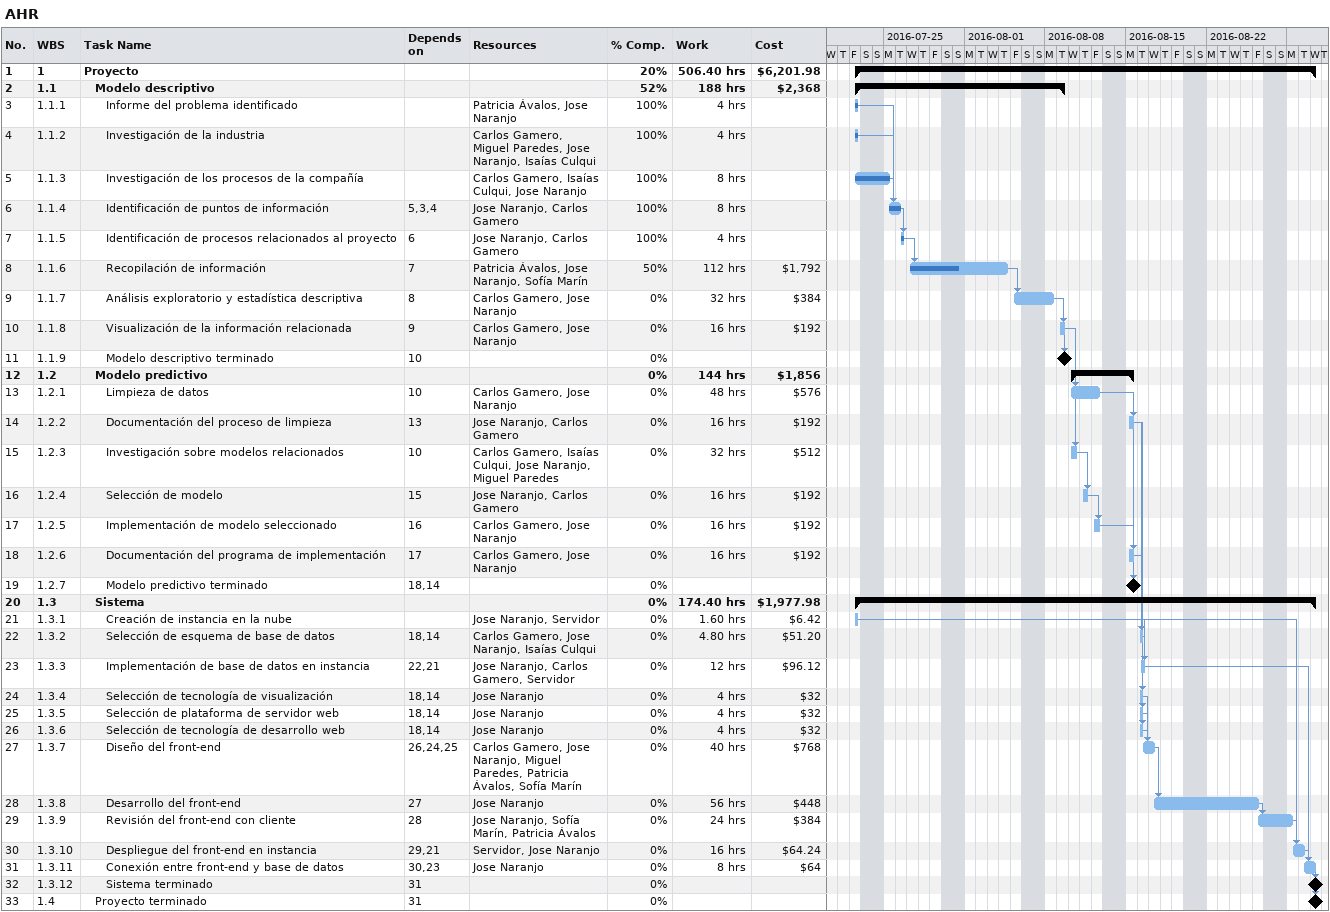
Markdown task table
AHR

| ID | WBS | Task | Start | Finish | Predecessors | Resources | % complete | Work (h) | Cost ($) |
|---|---|---|---|---|---|---|---|---|---|
| 1 | 1 | **Proyecto** | 2016-07-22 | 2016-08-31 |  |  | 20 | 506.40 | 6201.98 |
| 2 | 1.1 | **Modelo descriptivo** | 2016-07-22 | 2016-08-09 |  |  | 52 | 188 | 2368 |
| 3 | 1.1.1 | Informe del problema identificado | 2016-07-22 | 2016-07-22 |  | Patricia Ávalos, Jose Naranjo | 100 | 4 |  |
| 4 | 1.1.2 | Investigación de la industria | 2016-07-22 | 2016-07-22 |  | Carlos Gamero, Miguel Paredes, Jose Naranjo, Isaías Culqui | 100 | 4 |  |
| 5 | 1.1.3 | Investigación de los procesos de la compañía | 2016-07-22 | 2016-07-25 |  | Carlos Gamero, Isaías Culqui, Jose Naranjo | 100 | 8 |  |
| 6 | 1.1.4 | Identificación de puntos de información | 2016-07-25 | 2016-07-26 | 5, 3, 4 | Jose Naranjo, Carlos Gamero | 100 | 8 |  |
| 7 | 1.1.5 | Identificación de procesos relacionados al proyecto | 2016-07-26 | 2016-07-26 | 6 | Jose Naranjo, Carlos Gamero | 100 | 4 |  |
| 8 | 1.1.6 | Recopilación de información | 2016-07-27 | 2016-08-04 | 7 | Patricia Ávalos, Jose Naranjo, Sofía Marín | 50 | 112 | 1792 |
| 9 | 1.1.7 | Análisis exploratorio y estadística descriptiva | 2016-08-05 | 2016-08-08 | 8 | Carlos Gamero, Jose Naranjo | 0 | 32 | 384 |
| 10 | 1.1.8 | Visualización de la información relacionada | 2016-08-09 | 2016-08-09 | 9 | Carlos Gamero, Jose Naranjo | 0 | 16 | 192 |
| 11 | 1.1.9 | Modelo descriptivo terminado (milestone) | 2016-08-09 | 2016-08-09 | 10 |  | 0 |  |  |
| 12 | 1.2 | **Modelo predictivo** | 2016-08-10 | 2016-08-15 |  |  | 0 | 144 | 1856 |
| 13 | 1.2.1 | Limpieza de datos | 2016-08-10 | 2016-08-12 | 10 | Carlos Gamero, Jose Naranjo | 0 | 48 | 576 |
| 14 | 1.2.2 | Documentación del proceso de limpieza | 2016-08-15 | 2016-08-15 | 13 | Jose Naranjo, Carlos Gamero | 0 | 16 | 192 |
| 15 | 1.2.3 | Investigación sobre modelos relacionados | 2016-08-10 | 2016-08-10 | 10 | Carlos Gamero, Isaías Culqui, Jose Naranjo, Miguel Paredes | 0 | 32 | 512 |
| 16 | 1.2.4 | Selección de modelo | 2016-08-11 | 2016-08-11 | 15 | Jose Naranjo, Carlos Gamero | 0 | 16 | 192 |
| 17 | 1.2.5 | Implementación de modelo seleccionado | 2016-08-12 | 2016-08-12 | 16 | Carlos Gamero, Jose Naranjo | 0 | 16 | 192 |
| 18 | 1.2.6 | Documentación del programa de implementación | 2016-08-15 | 2016-08-15 | 17 | Carlos Gamero, Jose Naranjo | 0 | 16 | 192 |
| 19 | 1.2.7 | Modelo predictivo terminado (milestone) | 2016-08-15 | 2016-08-15 | 18, 14 |  | 0 |  |  |
| 20 | 1.3 | **Sistema** | 2016-07-22 | 2016-08-31 |  |  | 0 | 174.40 | 1977.98 |
| 21 | 1.3.1 | Creación de instancia en la nube | 2016-07-22 | 2016-07-22 |  | Jose Naranjo, Servidor | 0 | 1.60 | 6.42 |
| 22 | 1.3.2 | Selección de esquema de base de datos | 2016-08-16 | 2016-08-16 | 18, 14 | Carlos Gamero, Jose Naranjo, Isaías Culqui | 0 | 4.80 | 51.20 |
| 23 | 1.3.3 | Implementación de base de datos en instancia | 2016-08-16 | 2016-08-16 | 22, 21 | Jose Naranjo, Carlos Gamero, Servidor | 0 | 12 | 96.12 |
| 24 | 1.3.4 | Selección de tecnología de visualización | 2016-08-16 | 2016-08-16 | 18, 14 | Jose Naranjo | 0 | 4 | 32 |
| 25 | 1.3.5 | Selección de plataforma de servidor web | 2016-08-16 | 2016-08-16 | 18, 14 | Jose Naranjo | 0 | 4 | 32 |
| 26 | 1.3.6 | Selección de tecnología de desarrollo web | 2016-08-16 | 2016-08-16 | 18, 14 | Jose Naranjo | 0 | 4 | 32 |
| 27 | 1.3.7 | Diseño del front-end | 2016-08-16 | 2016-08-17 | 26, 24, 25 | Carlos Gamero, Jose Naranjo, Miguel Paredes, Patricia Ávalos, Sofía Marín | 0 | 40 | 768 |
| 28 | 1.3.8 | Desarrollo del front-end | 2016-08-17 | 2016-08-26 | 27 | Jose Naranjo | 0 | 56 | 448 |
| 29 | 1.3.9 | Revisión del front-end con cliente | 2016-08-26 | 2016-08-29 | 28 | Jose Naranjo, Sofía Marín, Patricia Ávalos | 0 | 24 | 384 |
| 30 | 1.3.10 | Despliegue del front-end en instancia | 2016-08-29 | 2016-08-30 | 29, 21 | Servidor, Jose Naranjo | 0 | 16 | 64.24 |
| 31 | 1.3.11 | Conexión entre front-end y base de datos | 2016-08-30 | 2016-08-31 | 30, 23 | Jose Naranjo | 0 | 8 | 64 |
| 32 | 1.3.12 | Sistema terminado (milestone) | 2016-08-31 | 2016-08-31 | 31 |  | 0 |  |  |
| 33 | 1.4 | Proyecto terminado (milestone) | 2016-08-31 | 2016-08-31 | 31 |  | 0 |  |  |
